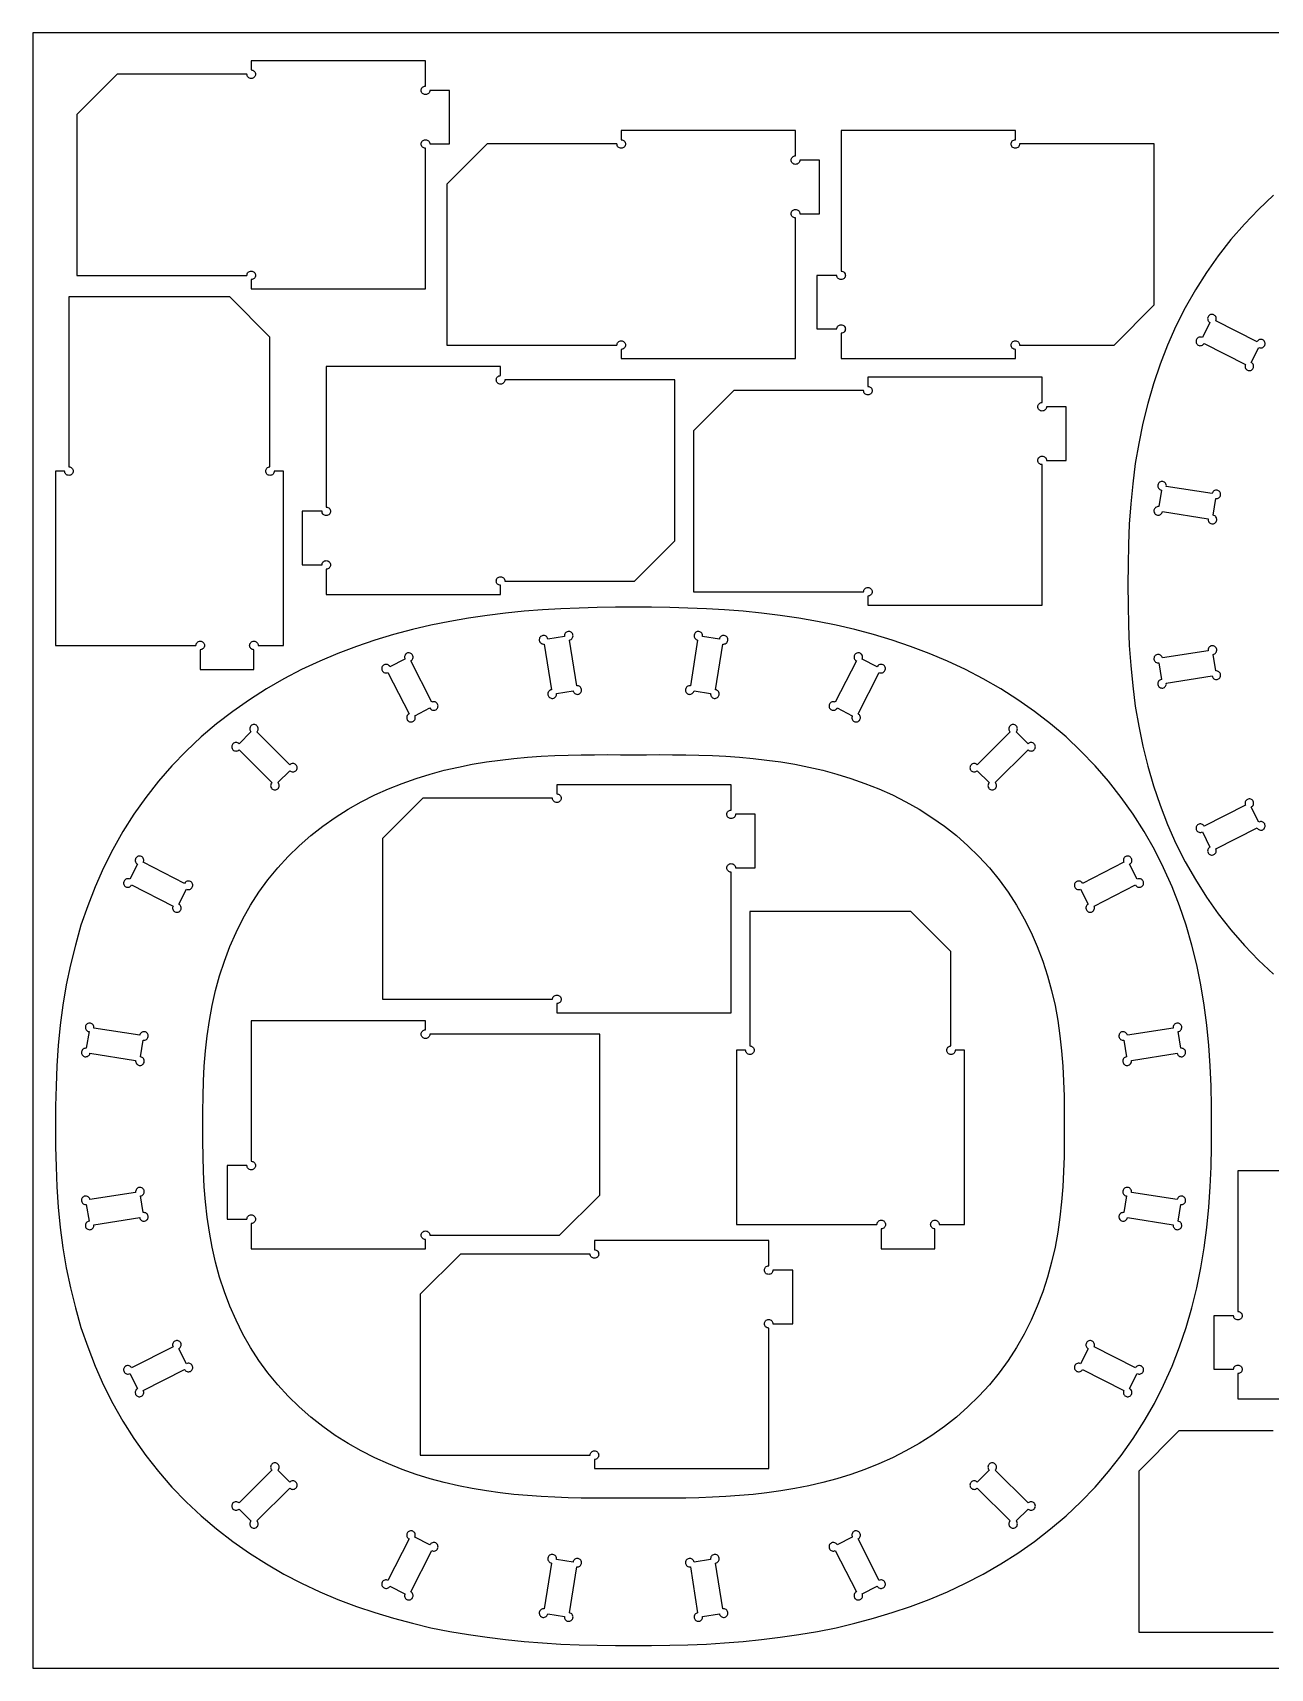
# Model space of a CAD drawing. Extents: x 0 to 2440, y -2940 to 1220.
# Drawn here: x 0 to 923, y -1470 to -250 of the extents above; entities that cross this region are included whole.
import ezdxf

# ---------------------------------------------------------------- set-up
doc = ezdxf.new("R2010")
doc.units = 0
doc.layers.add('CUT', color=1, linetype='Continuous')
doc.layers.add('REFERENCE-SHEET', color=8, linetype='Continuous')

msp = doc.modelspace()

# ---------------------------------------------------------------- linework, layer by layer
at = {"layer": 'CUT'}
for points in [[(293, -441), (293, -336.2, -0.414214), (289.8, -333, -0.414214), (293, -329.8, -0.414214), (296.2, -333), (311, -333), (311, -293), (296.2, -293, -0.414214), (293, -296.2, -0.414214), (289.8, -293, -0.414214), (293, -289.8), (293, -271), (163, -271), (163, -277.8, -0.414214), (166.2, -281, -0.414214), (163, -284.2, -0.414214), (159.8, -281), (63, -281), (33, -311), (33, -431), (159.8, -431, -0.414214), (163, -427.8, -0.414214), (166.2, -431, -0.414214), (163, -434.2), (163, -441)], [(569, -493), (569, -388.2, -0.414214), (565.8, -385, -0.414214), (569, -381.8, -0.414214), (572.2, -385), (587, -385), (587, -345), (572.2, -345, -0.414214), (569, -348.2, -0.414214), (565.8, -345, -0.414214), (569, -341.8), (569, -323), (439, -323), (439, -329.8, -0.414214), (442.2, -333, -0.414214), (439, -336.2, -0.414214), (435.8, -333), (339, -333), (309, -363), (309, -483), (435.8, -483, -0.414214), (439, -479.8, -0.414214), (442.2, -483, -0.414214), (439, -486.2), (439, -493)], [(603, -323), (603, -427.8, -0.414214), (606.2, -431, -0.414214), (603, -434.2, -0.414214), (599.8, -431), (585, -431), (585, -471), (599.8, -471, -0.414214), (603, -467.8, -0.414214), (606.2, -471, -0.414214), (603, -474.2), (603, -493), (733, -493), (733, -486.2, -0.414214), (729.8, -483, -0.414214), (733, -479.8, -0.414214), (736.2, -483), (806.6, -483), (836.6, -453), (836.6, -333), (736.2, -333, -0.414214), (733, -336.2, -0.414214), (729.8, -333, -0.414214), (733, -329.8), (733, -323)], [(17, -707), (121.8, -707, -0.414214), (125, -703.8, -0.414214), (128.2, -707, -0.414214), (125, -710.2), (125, -725), (165, -725), (165, -710.2, -0.414214), (161.8, -707, -0.414214), (165, -703.8, -0.414214), (168.2, -707), (187, -707), (187, -577), (180.2, -577, -0.414214), (177, -580.2, -0.414214), (173.8, -577, -0.414214), (177, -573.8), (177, -477), (147, -447), (27, -447), (27, -573.8, -0.414214), (30.2, -577, -0.414214), (27, -580.2, -0.414214), (23.8, -577), (17, -577)], [(914.7, -484.8, 0.414214), (919, -483.4, 0.414214), (917.6, -479.1, 0.414214), (913.3, -480.5), (882.5, -464.8, 0.414214), (881.1, -460.5, 0.414214), (876.8, -461.9, 0.414214), (878.2, -466.2), (872.5, -477.4, 0.414214), (868.1, -478.8, 0.414214), (869.5, -483.1, 0.414214), (873.8, -481.7), (904.7, -497.4, 0.414214), (906.1, -501.7, 0.414214), (910.4, -500.3, 0.414214), (909, -496)], [(219, -499), (219, -603.8, -0.414214), (222.2, -607, -0.414214), (219, -610.2, -0.414214), (215.8, -607), (201, -607), (201, -647), (215.8, -647, -0.414214), (219, -643.8, -0.414214), (222.2, -647, -0.414214), (219, -650.2), (219, -669), (349, -669), (349, -662.2, -0.414214), (345.8, -659, -0.414214), (349, -655.8, -0.414214), (352.2, -659), (449, -659), (479, -629), (479, -509), (352.2, -509, -0.414214), (349, -512.2, -0.414214), (345.8, -509, -0.414214), (349, -505.8), (349, -499)], [(753, -677), (753, -572.2, -0.414214), (749.8, -569, -0.414214), (753, -565.8, -0.414214), (756.2, -569), (771, -569), (771, -529), (756.2, -529, -0.414214), (753, -532.2, -0.414214), (749.8, -529, -0.414214), (753, -525.8), (753, -507), (623, -507), (623, -513.8, -0.414214), (626.2, -517, -0.414214), (623, -520.2, -0.414214), (619.8, -517), (523, -517), (493, -547), (493, -667), (619.8, -667, -0.414214), (623, -663.8, -0.414214), (626.2, -667, -0.414214), (623, -670.2), (623, -677)], [(882.5, -597.5, 0.414214), (886.1, -594.8, 0.414214), (883.5, -591.2, 0.414214), (879.8, -593.8), (845.6, -588.4, 0.414214), (843, -584.8, 0.414214), (839.3, -587.4, 0.414214), (842, -591.1), (840, -603.5, 0.414214), (836.4, -606.2, 0.414214), (839, -609.8, 0.414214), (842.7, -607.2), (876.8, -612.6, 0.414214), (879.5, -616.3, 0.414214), (883.2, -613.6, 0.414214), (880.5, -609.9)], [(403.1, -740.8, 0.414214), (406.8, -743.5, 0.414214), (409.4, -739.8, 0.414214), (405.8, -737.2), (400.4, -703, 0.414214), (403, -699.3, 0.414214), (399.4, -696.7, 0.414214), (396.7, -700.3), (384.2, -702.3, 0.414214), (380.6, -699.6, 0.414214), (377.9, -703.3, 0.414214), (381.6, -706), (387, -740.1, 0.414214), (384.3, -743.8, 0.414214), (388, -746.5, 0.414214), (390.7, -742.8)], [(505.7, -742.8, 0.414214), (508.4, -746.5, 0.414214), (512.1, -743.8, 0.414214), (509.4, -740.1), (514.8, -706, 0.414214), (518.5, -703.3, 0.414214), (515.8, -699.6, 0.414214), (512.2, -702.3), (499.7, -700.3, 0.414214), (497, -696.7, 0.414214), (493.4, -699.3, 0.414214), (496, -703), (490.6, -737.2, 0.414214), (487, -739.8, 0.414214), (489.6, -743.5, 0.414214), (493.3, -740.8)], [(880.5, -713.7, 0.414214), (883.2, -710, 0.414214), (879.5, -707.3, 0.414214), (876.8, -711), (842.7, -716.4, 0.414214), (839, -713.8, 0.414214), (836.4, -717.4, 0.414214), (840, -720.1), (842, -732.5, 0.414214), (839.3, -736.2, 0.414214), (843, -738.8, 0.414214), (845.6, -735.2), (879.8, -729.8, 0.414214), (883.5, -732.4, 0.414214), (886.1, -728.8, 0.414214), (882.5, -726.1)], [(296.3, -753.7, 0.414214), (300.6, -755.1, 0.414214), (302, -750.8, 0.414214), (297.7, -749.4), (282, -718.6, 0.414214), (283.4, -714.3, 0.414214), (279.1, -712.9, 0.414214), (277.7, -717.2), (266.4, -722.9, 0.414214), (262.1, -721.5, 0.414214), (260.7, -725.8, 0.414214), (265, -727.2), (280.7, -758.1, 0.414214), (279.3, -762.4, 0.414214), (283.6, -763.8, 0.414214), (285, -759.5)], [(611.4, -759.5, 0.414214), (612.8, -763.8, 0.414214), (617.1, -762.4, 0.414214), (615.7, -758.1), (631.4, -727.2, 0.414214), (635.7, -725.8, 0.414214), (634.3, -721.5, 0.414214), (630, -722.9), (618.7, -717.2, 0.414214), (617.3, -712.9, 0.414214), (613, -714.3, 0.414214), (614.4, -718.6), (598.7, -749.4, 0.414214), (594.4, -750.8, 0.414214), (595.8, -755.1, 0.414214), (600.1, -753.7)], [(191.8, -800.5, 0.414214), (196.3, -800.5, 0.414214), (196.3, -796, 0.414214), (191.8, -796), (167.3, -771.5, 0.414214), (167.3, -767, 0.414214), (162.8, -767, 0.414214), (162.8, -771.5), (153.9, -780.4, 0.414214), (149.4, -780.4, 0.414214), (149.4, -784.9, 0.414214), (153.9, -784.9), (178.4, -809.4, 0.414214), (178.4, -813.9, 0.414214), (182.9, -813.9, 0.414214), (182.9, -809.4)], [(713.5, -809.4, 0.414214), (713.5, -813.9, 0.414214), (718, -813.9, 0.414214), (718, -809.4), (742.5, -784.9, 0.414214), (747, -784.9, 0.414214), (747, -780.4, 0.414214), (742.5, -780.4), (733.6, -771.5, 0.414214), (733.6, -767, 0.414214), (729.1, -767, 0.414214), (729.1, -771.5), (704.6, -796, 0.414214), (700.1, -796, 0.414214), (700.1, -800.5, 0.414214), (704.6, -800.5)], [(521, -981), (521, -876.2, -0.414214), (517.8, -873, -0.414214), (521, -869.8, -0.414214), (524.2, -873), (539, -873), (539, -833), (524.2, -833, -0.414214), (521, -836.2, -0.414214), (517.8, -833, -0.414214), (521, -829.8), (521, -811), (391, -811), (391, -817.8, -0.414214), (394.2, -821, -0.414214), (391, -824.2, -0.414214), (387.8, -821), (291, -821), (261, -851), (261, -971), (387.8, -971, -0.414214), (391, -967.8, -0.414214), (394.2, -971, -0.414214), (391, -974.2), (391, -981)], [(909, -827.6, 0.414214), (910.4, -823.3, 0.414214), (906.1, -821.9, 0.414214), (904.7, -826.2), (873.8, -841.9, 0.414214), (869.5, -840.5, 0.414214), (868.1, -844.8, 0.414214), (872.5, -846.2), (878.2, -857.4, 0.414214), (876.8, -861.7, 0.414214), (881.1, -863.1, 0.414214), (882.5, -858.8), (913.3, -843.1, 0.414214), (917.6, -844.5, 0.414214), (919, -840.2, 0.414214), (914.7, -838.8)], [(114.7, -888.8, 0.414214), (119, -887.4, 0.414214), (117.6, -883.1, 0.414214), (113.3, -884.5), (82.5, -868.8, 0.414214), (81.1, -864.5, 0.414214), (76.8, -865.9, 0.414214), (78.2, -870.2), (72.5, -881.4, 0.414214), (68.1, -882.8, 0.414214), (69.5, -887.1, 0.414214), (73.8, -885.7), (104.7, -901.4, 0.414214), (106.1, -905.7, 0.414214), (110.4, -904.3, 0.414214), (109, -900)], [(787.4, -900, 0.414214), (786, -904.3, 0.414214), (790.3, -905.7, 0.414214), (791.7, -901.4), (822.6, -885.7, 0.414214), (826.9, -887.1, 0.414214), (828.3, -882.8, 0.414214), (823.9, -881.4), (818.2, -870.2, 0.414214), (819.6, -865.9, 0.414214), (815.3, -864.5, 0.414214), (813.9, -868.8), (783.1, -884.5, 0.414214), (778.8, -883.1, 0.414214), (777.4, -887.4, 0.414214), (781.7, -888.8)], [(525, -1139), (629.8, -1139, -0.414214), (633, -1135.8, -0.414214), (636.2, -1139, -0.414214), (633, -1142.2), (633, -1157), (673, -1157), (673, -1142.2, -0.414214), (669.8, -1139, -0.414214), (673, -1135.8, -0.414214), (676.2, -1139), (695, -1139), (695, -1009), (688.2, -1009, -0.414214), (685, -1012.2, -0.414214), (681.8, -1009, -0.414214), (685, -1005.8), (685, -935.4), (655, -905.4), (535, -905.4), (535, -1005.8, -0.414214), (538.2, -1009, -0.414214), (535, -1012.2, -0.414214), (531.8, -1009), (525, -1009)], [(163, -987), (163, -1091.8, -0.414214), (166.2, -1095, -0.414214), (163, -1098.2, -0.414214), (159.8, -1095), (145, -1095), (145, -1135), (159.8, -1135, -0.414214), (163, -1131.8, -0.414214), (166.2, -1135, -0.414214), (163, -1138.2), (163, -1157), (293, -1157), (293, -1150.2, -0.414214), (289.8, -1147, -0.414214), (293, -1143.8, -0.414214), (296.2, -1147), (393, -1147), (423, -1117), (423, -997), (296.2, -997, -0.414214), (293, -1000.2, -0.414214), (289.8, -997, -0.414214), (293, -993.8), (293, -987)], [(82.5, -1001.5, 0.414214), (86.1, -998.8, 0.414214), (83.5, -995.2, 0.414214), (79.8, -997.8), (45.6, -992.4, 0.414214), (43, -988.8, 0.414214), (39.3, -991.4, 0.414214), (42, -995.1), (40, -1007.5, 0.414214), (36.4, -1010.2, 0.414214), (39, -1013.8, 0.414214), (42.7, -1011.2), (76.8, -1016.6, 0.414214), (79.5, -1020.3, 0.414214), (83.2, -1017.6, 0.414214), (80.5, -1013.9)], [(815.9, -1013.9, 0.414214), (813.2, -1017.6, 0.414214), (816.9, -1020.3, 0.414214), (819.6, -1016.6), (853.7, -1011.2, 0.414214), (857.4, -1013.8, 0.414214), (860, -1010.2, 0.414214), (856.4, -1007.5), (854.4, -995.1, 0.414214), (857.1, -991.4, 0.414214), (853.4, -988.8, 0.414214), (850.8, -992.4), (816.6, -997.8, 0.414214), (812.9, -995.2, 0.414214), (810.3, -998.8, 0.414214), (813.9, -1001.5)], [(80.5, -1117.7, 0.414214), (83.2, -1114, 0.414214), (79.5, -1111.3, 0.414214), (76.8, -1115), (42.7, -1120.4, 0.414214), (39, -1117.8, 0.414214), (36.4, -1121.4, 0.414214), (40, -1124.1), (42, -1136.5, 0.414214), (39.3, -1140.2, 0.414214), (43, -1142.8, 0.414214), (45.6, -1139.2), (79.8, -1133.8, 0.414214), (83.5, -1136.4, 0.414214), (86.1, -1132.8, 0.414214), (82.5, -1130.1)], [(813.9, -1130.1, 0.414214), (810.3, -1132.8, 0.414214), (812.9, -1136.4, 0.414214), (816.6, -1133.8), (850.8, -1139.2, 0.414214), (853.4, -1142.8, 0.414214), (857.1, -1140.2, 0.414214), (854.4, -1136.5), (856.4, -1124.1, 0.414214), (860, -1121.4, 0.414214), (857.4, -1117.8, 0.414214), (853.7, -1120.4), (819.6, -1115, 0.414214), (816.9, -1111.3, 0.414214), (813.2, -1114, 0.414214), (815.9, -1117.7)], [(549, -1321), (549, -1216.2, -0.414214), (545.8, -1213, -0.414214), (549, -1209.8, -0.414214), (552.2, -1213), (567, -1213), (567, -1173), (552.2, -1173, -0.414214), (549, -1176.2, -0.414214), (545.8, -1173, -0.414214), (549, -1169.8), (549, -1151), (419, -1151), (419, -1157.8, -0.414214), (422.2, -1161, -0.414214), (419, -1164.2, -0.414214), (415.8, -1161), (319, -1161), (289, -1191), (289, -1311), (415.8, -1311, -0.414214), (419, -1307.8, -0.414214), (422.2, -1311, -0.414214), (419, -1314.2), (419, -1321)], [(109, -1231.6, 0.414214), (110.4, -1227.3, 0.414214), (106.1, -1225.9, 0.414214), (104.7, -1230.2), (73.8, -1245.9, 0.414214), (69.5, -1244.5, 0.414214), (68.1, -1248.8, 0.414214), (72.5, -1250.2), (78.2, -1261.4, 0.414214), (76.8, -1265.7, 0.414214), (81.1, -1267.1, 0.414214), (82.5, -1262.8), (113.3, -1247.1, 0.414214), (117.6, -1248.5, 0.414214), (119, -1244.2, 0.414214), (114.7, -1242.8)], [(781.7, -1242.8, 0.414214), (777.4, -1244.2, 0.414214), (778.8, -1248.5, 0.414214), (783.1, -1247.1), (813.9, -1262.8, 0.414214), (815.3, -1267.1, 0.414214), (819.6, -1265.7, 0.414214), (818.2, -1261.4), (823.9, -1250.2, 0.414214), (828.3, -1248.8, 0.414214), (826.9, -1244.5, 0.414214), (822.6, -1245.9), (791.7, -1230.2, 0.414214), (790.3, -1225.9, 0.414214), (786, -1227.3, 0.414214), (787.4, -1231.6)], [(182.9, -1322.2, 0.414214), (182.9, -1317.7, 0.414214), (178.4, -1317.7, 0.414214), (178.4, -1322.2), (153.9, -1346.7, 0.414214), (149.4, -1346.7, 0.414214), (149.4, -1351.2, 0.414214), (153.9, -1351.2), (162.8, -1360.1, 0.414214), (162.8, -1364.6, 0.414214), (167.3, -1364.6, 0.414214), (167.3, -1360.1), (191.8, -1335.6, 0.414214), (196.3, -1335.6, 0.414214), (196.3, -1331.1, 0.414214), (191.8, -1331.1)], [(704.6, -1331.1, 0.414214), (700.1, -1331.1, 0.414214), (700.1, -1335.6, 0.414214), (704.6, -1335.6), (729.1, -1360.1, 0.414214), (729.1, -1364.6, 0.414214), (733.6, -1364.6, 0.414214), (733.6, -1360.1), (742.5, -1351.2, 0.414214), (747, -1351.2, 0.414214), (747, -1346.7, 0.414214), (742.5, -1346.7), (718, -1322.2, 0.414214), (718, -1317.7, 0.414214), (713.5, -1317.7, 0.414214), (713.5, -1322.2)], [(285, -1372.1, 0.414214), (283.6, -1367.8, 0.414214), (279.3, -1369.2, 0.414214), (280.7, -1373.5), (265, -1404.4, 0.414214), (260.7, -1405.8, 0.414214), (262.1, -1410.1, 0.414214), (266.4, -1408.7), (277.7, -1414.4, 0.414214), (279.1, -1418.7, 0.414214), (283.4, -1417.3, 0.414214), (282, -1413), (297.7, -1382.2, 0.414214), (302, -1380.8, 0.414214), (300.6, -1376.5, 0.414214), (296.3, -1377.9)], [(600.1, -1377.9, 0.414214), (595.8, -1376.5, 0.414214), (594.4, -1380.8, 0.414214), (598.7, -1382.2), (614.4, -1413, 0.414214), (613, -1417.3, 0.414214), (617.3, -1418.7, 0.414214), (618.7, -1414.4), (630, -1408.7, 0.414214), (634.3, -1410.1, 0.414214), (635.7, -1405.8, 0.414214), (631.4, -1404.4), (615.7, -1373.5, 0.414214), (617.1, -1369.2, 0.414214), (612.8, -1367.8, 0.414214), (611.4, -1372.1)], [(390.7, -1388.8, 0.414214), (388, -1385.1, 0.414214), (384.3, -1387.8, 0.414214), (387, -1391.5), (381.6, -1425.6, 0.414214), (377.9, -1428.3, 0.414214), (380.6, -1432, 0.414214), (384.2, -1429.3), (396.7, -1431.3, 0.414214), (399.4, -1434.9, 0.414214), (403, -1432.3, 0.414214), (400.4, -1428.6), (405.8, -1394.4, 0.414214), (409.4, -1391.8, 0.414214), (406.8, -1388.1, 0.414214), (403.1, -1390.8)], [(493.3, -1390.8, 0.414214), (489.6, -1388.1, 0.414214), (487, -1391.8, 0.414214), (490.6, -1394.4), (496, -1428.6, 0.414214), (493.4, -1432.3, 0.414214), (497, -1434.9, 0.414214), (499.7, -1431.3), (512.2, -1429.3, 0.414214), (515.8, -1432, 0.414214), (518.5, -1428.3, 0.414214), (514.8, -1425.6), (509.4, -1391.5, 0.414214), (512.1, -1387.8, 0.414214), (508.4, -1385.1, 0.414214), (505.7, -1388.8)]]:
    msp.add_lwpolyline(points, format="xyb", close=True, dxfattribs=at)
msp.add_lwpolyline([(925.6, -371.3), (914.5, -381.8), (903.9, -392.8), (893.8, -404.3), (884.4, -416.4), (875.5, -428.9), (867.3, -441.9), (859.7, -455.2), (852.8, -468.9), (846.5, -483), (841, -497.3), (836, -511.8), (831.8, -526.5), (828.1, -541.3), (825, -556.3), (822.5, -571.3), (820.6, -586.4), (819.1, -601.5), (818, -616.6), (817.4, -631.7), (817.1, -646.7), (817, -661.8), (817.1, -676.9), (817.4, -691.9), (818, -707), (819.1, -722.1), (820.6, -737.2), (822.5, -752.3), (825, -767.3), (828.1, -782.3), (831.8, -797.1), (836, -811.8), (841, -826.3), (846.5, -840.6), (852.8, -854.7), (859.7, -868.4), (867.3, -881.7), (875.5, -894.7), (884.4, -907.2), (893.8, -919.3), (903.9, -930.8), (914.5, -941.8), (925.6, -952.3)], dxfattribs=at)
for points in [[(879.4, -1065.8), (879.3, -1050.7), (879, -1035.7), (878.4, -1020.6), (877.3, -1005.5), (875.8, -990.4), (873.9, -975.3), (871.4, -960.3), (868.3, -945.3), (864.6, -930.5), (860.4, -915.8), (855.4, -901.3), (849.9, -887), (843.6, -872.9), (836.7, -859.2), (829.1, -845.9), (820.9, -832.9), (812, -820.4), (802.6, -808.3), (792.5, -796.8), (781.9, -785.8), (770.8, -775.3), (759.2, -765.5), (747.2, -756.2), (734.8, -747.5), (722.1, -739.4), (709, -731.9), (695.8, -725), (682.3, -718.7), (668.7, -713), (654.9, -707.8), (641.1, -703.1), (627.2, -698.9), (613.2, -695.2), (599.3, -691.9), (585.3, -689.1), (571.4, -686.7), (557.5, -684.7), (543.7, -683), (529.9, -681.6), (516.1, -680.5), (502.5, -679.7), (488.8, -679.2), (475.3, -678.8), (461.7, -678.6), (448.2, -678.6), (434.7, -678.6), (421.1, -678.8), (407.6, -679.2), (393.9, -679.7), (380.3, -680.5), (366.5, -681.6), (352.7, -683), (338.9, -684.7), (325, -686.7), (311.1, -689.1), (297.1, -691.9), (283.2, -695.2), (269.2, -698.9), (255.3, -703.1), (241.5, -707.8), (227.7, -713), (214.1, -718.7), (200.6, -725), (187.4, -731.9), (174.3, -739.4), (161.6, -747.5), (149.2, -756.2), (137.2, -765.5), (125.6, -775.3), (114.5, -785.8), (103.9, -796.8), (93.8, -808.3), (84.4, -820.4), (75.5, -832.9), (67.3, -845.9), (59.7, -859.2), (52.8, -872.9), (46.5, -887), (41, -901.3), (36, -915.8), (31.8, -930.5), (28.1, -945.3), (25, -960.3), (22.5, -975.3), (20.6, -990.4), (19.1, -1005.5), (18, -1020.6), (17.4, -1035.7), (17.1, -1050.7), (17, -1065.8), (17.1, -1080.9), (17.4, -1095.9), (18, -1111), (19.1, -1126.1), (20.6, -1141.2), (22.5, -1156.3), (25, -1171.3), (28.1, -1186.3), (31.8, -1201.1), (36, -1215.8), (41, -1230.3), (46.5, -1244.6), (52.8, -1258.7), (59.7, -1272.4), (67.3, -1285.7), (75.5, -1298.7), (84.4, -1311.2), (93.8, -1323.3), (103.9, -1334.8), (114.5, -1345.8), (125.6, -1356.3), (137.2, -1366.1), (149.2, -1375.4), (161.6, -1384.1), (174.3, -1392.2), (187.4, -1399.7), (200.6, -1406.6), (214.1, -1412.9), (227.7, -1418.6), (241.5, -1423.8), (255.3, -1428.5), (269.2, -1432.7), (283.2, -1436.4), (297.1, -1439.7), (311.1, -1442.5), (325, -1444.9), (338.9, -1446.9), (352.7, -1448.6), (366.5, -1450), (380.3, -1451.1), (393.9, -1451.9), (407.6, -1452.4), (421.1, -1452.8), (434.7, -1453), (448.2, -1453), (461.7, -1453), (475.3, -1452.8), (488.8, -1452.4), (502.5, -1451.9), (516.1, -1451.1), (529.9, -1450), (543.7, -1448.6), (557.5, -1446.9), (571.4, -1444.9), (585.3, -1442.5), (599.3, -1439.7), (613.2, -1436.4), (627.2, -1432.7), (641.1, -1428.5), (654.9, -1423.8), (668.7, -1418.6), (682.3, -1412.9), (695.8, -1406.6), (709, -1399.7), (722.1, -1392.2), (734.8, -1384.1), (747.2, -1375.4), (759.2, -1366.1), (770.8, -1356.3), (781.9, -1345.8), (792.5, -1334.8), (802.6, -1323.3), (812, -1311.2), (820.9, -1298.7), (829.1, -1285.7), (836.7, -1272.4), (843.6, -1258.7), (849.9, -1244.6), (855.4, -1230.3), (860.4, -1215.8), (864.6, -1201.1), (868.3, -1186.3), (871.4, -1171.3), (873.9, -1156.3), (875.8, -1141.2), (877.3, -1126.1), (878.4, -1111), (879, -1095.9), (879.3, -1080.9)], [(769.4, -1077), (769.3, -1088.3), (769, -1099.5), (768.4, -1110.8), (767.5, -1122.1), (766.3, -1133.4), (764.6, -1144.7), (762.6, -1155.9), (760, -1167.1), (757, -1178.2), (753.4, -1189.1), (749.4, -1199.9), (744.7, -1210.4), (739.6, -1220.7), (733.9, -1230.7), (727.6, -1240.4), (720.9, -1249.7), (713.6, -1258.6), (705.8, -1267.1), (697.6, -1275.1), (689, -1282.7), (680.1, -1289.7), (670.8, -1296.3), (661.2, -1302.4), (651.4, -1307.9), (641.3, -1313), (631.1, -1317.6), (620.8, -1321.7), (610.4, -1325.4), (599.9, -1328.6), (589.4, -1331.4), (578.9, -1333.8), (568.5, -1335.9), (558, -1337.7), (547.7, -1339.1), (537.4, -1340.3), (527.2, -1341.2), (517, -1341.9), (507, -1342.4), (497, -1342.8), (487.2, -1343), (477.3, -1343), (467.6, -1343.1), (457.9, -1343), (448.2, -1343), (438.5, -1343), (428.8, -1343.1), (419.1, -1343), (409.2, -1343), (399.4, -1342.8), (389.4, -1342.4), (379.4, -1341.9), (369.2, -1341.2), (359, -1340.3), (348.7, -1339.1), (338.4, -1337.7), (327.9, -1335.9), (317.5, -1333.8), (307, -1331.4), (296.5, -1328.6), (286, -1325.4), (275.6, -1321.7), (265.3, -1317.6), (255.1, -1313), (245, -1307.9), (235.2, -1302.4), (225.6, -1296.3), (216.3, -1289.7), (207.4, -1282.7), (198.8, -1275.1), (190.6, -1267.1), (182.8, -1258.6), (175.5, -1249.7), (168.8, -1240.4), (162.5, -1230.7), (156.8, -1220.7), (151.7, -1210.4), (147, -1199.9), (143, -1189.1), (139.4, -1178.2), (136.4, -1167.1), (133.8, -1155.9), (131.8, -1144.7), (130.1, -1133.4), (128.9, -1122.1), (128, -1110.8), (127.4, -1099.5), (127.1, -1088.3), (127, -1077), (127, -1065.8), (127, -1054.6), (127.1, -1043.3), (127.4, -1032.1), (128, -1020.8), (128.9, -1009.5), (130.1, -998.2), (131.8, -986.9), (133.8, -975.7), (136.4, -964.5), (139.4, -953.4), (143, -942.5), (147, -931.7), (151.7, -921.2), (156.8, -910.9), (162.5, -900.9), (168.8, -891.2), (175.5, -881.9), (182.8, -873), (190.6, -864.5), (198.8, -856.5), (207.4, -848.9), (216.3, -841.9), (225.6, -835.3), (235.2, -829.2), (245, -823.7), (255.1, -818.6), (265.3, -814), (275.6, -809.9), (286, -806.2), (296.5, -803), (307, -800.2), (317.5, -797.8), (327.9, -795.7), (338.4, -793.9), (348.7, -792.5), (359, -791.3), (369.2, -790.4), (379.4, -789.7), (389.4, -789.2), (399.4, -788.8), (409.2, -788.6), (419.1, -788.6), (428.8, -788.5), (438.5, -788.6), (448.2, -788.6), (457.9, -788.6), (467.6, -788.5), (477.3, -788.6), (487.2, -788.6), (497, -788.8), (507, -789.2), (517, -789.7), (527.2, -790.4), (537.4, -791.3), (547.7, -792.5), (558, -793.9), (568.5, -795.7), (578.9, -797.8), (589.4, -800.2), (599.9, -803), (610.4, -806.2), (620.8, -809.9), (631.1, -814), (641.3, -818.6), (651.4, -823.7), (661.2, -829.2), (670.8, -835.3), (680.1, -841.9), (689, -848.9), (697.6, -856.5), (705.8, -864.5), (713.6, -873), (720.9, -881.9), (727.6, -891.2), (733.9, -900.9), (739.6, -910.9), (744.7, -921.2), (749.4, -931.7), (753.4, -942.5), (757, -953.4), (760, -964.5), (762.6, -975.7), (764.6, -986.9), (766.3, -998.2), (767.5, -1009.5), (768.4, -1020.8), (769, -1032.1), (769.3, -1043.3), (769.4, -1054.6), (769.4, -1065.8)]]:
    msp.add_lwpolyline(points, close=True, dxfattribs=at)
for points in [[(1029, -1099), (899, -1099), (899, -1203.8, -0.414214), (902.2, -1207, -0.414214), (899, -1210.2, -0.414214), (895.8, -1207), (881, -1207), (881, -1247), (895.8, -1247, -0.414214), (899, -1243.8, -0.414214), (902.2, -1247, -0.414214), (899, -1250.2), (899, -1269), (1029, -1269)], [(925.4, -1293), (855, -1293), (825, -1323), (825, -1443), (925.4, -1443, -0.414214)]]:
    msp.add_lwpolyline(points, format="xyb", dxfattribs=at)
at = {"layer": 'REFERENCE-SHEET'}
msp.add_lwpolyline([(0, -1470), (2440, -1470), (2440, -250), (0, -250)], close=True, dxfattribs=at)

doc.saveas('drawing.dxf')
